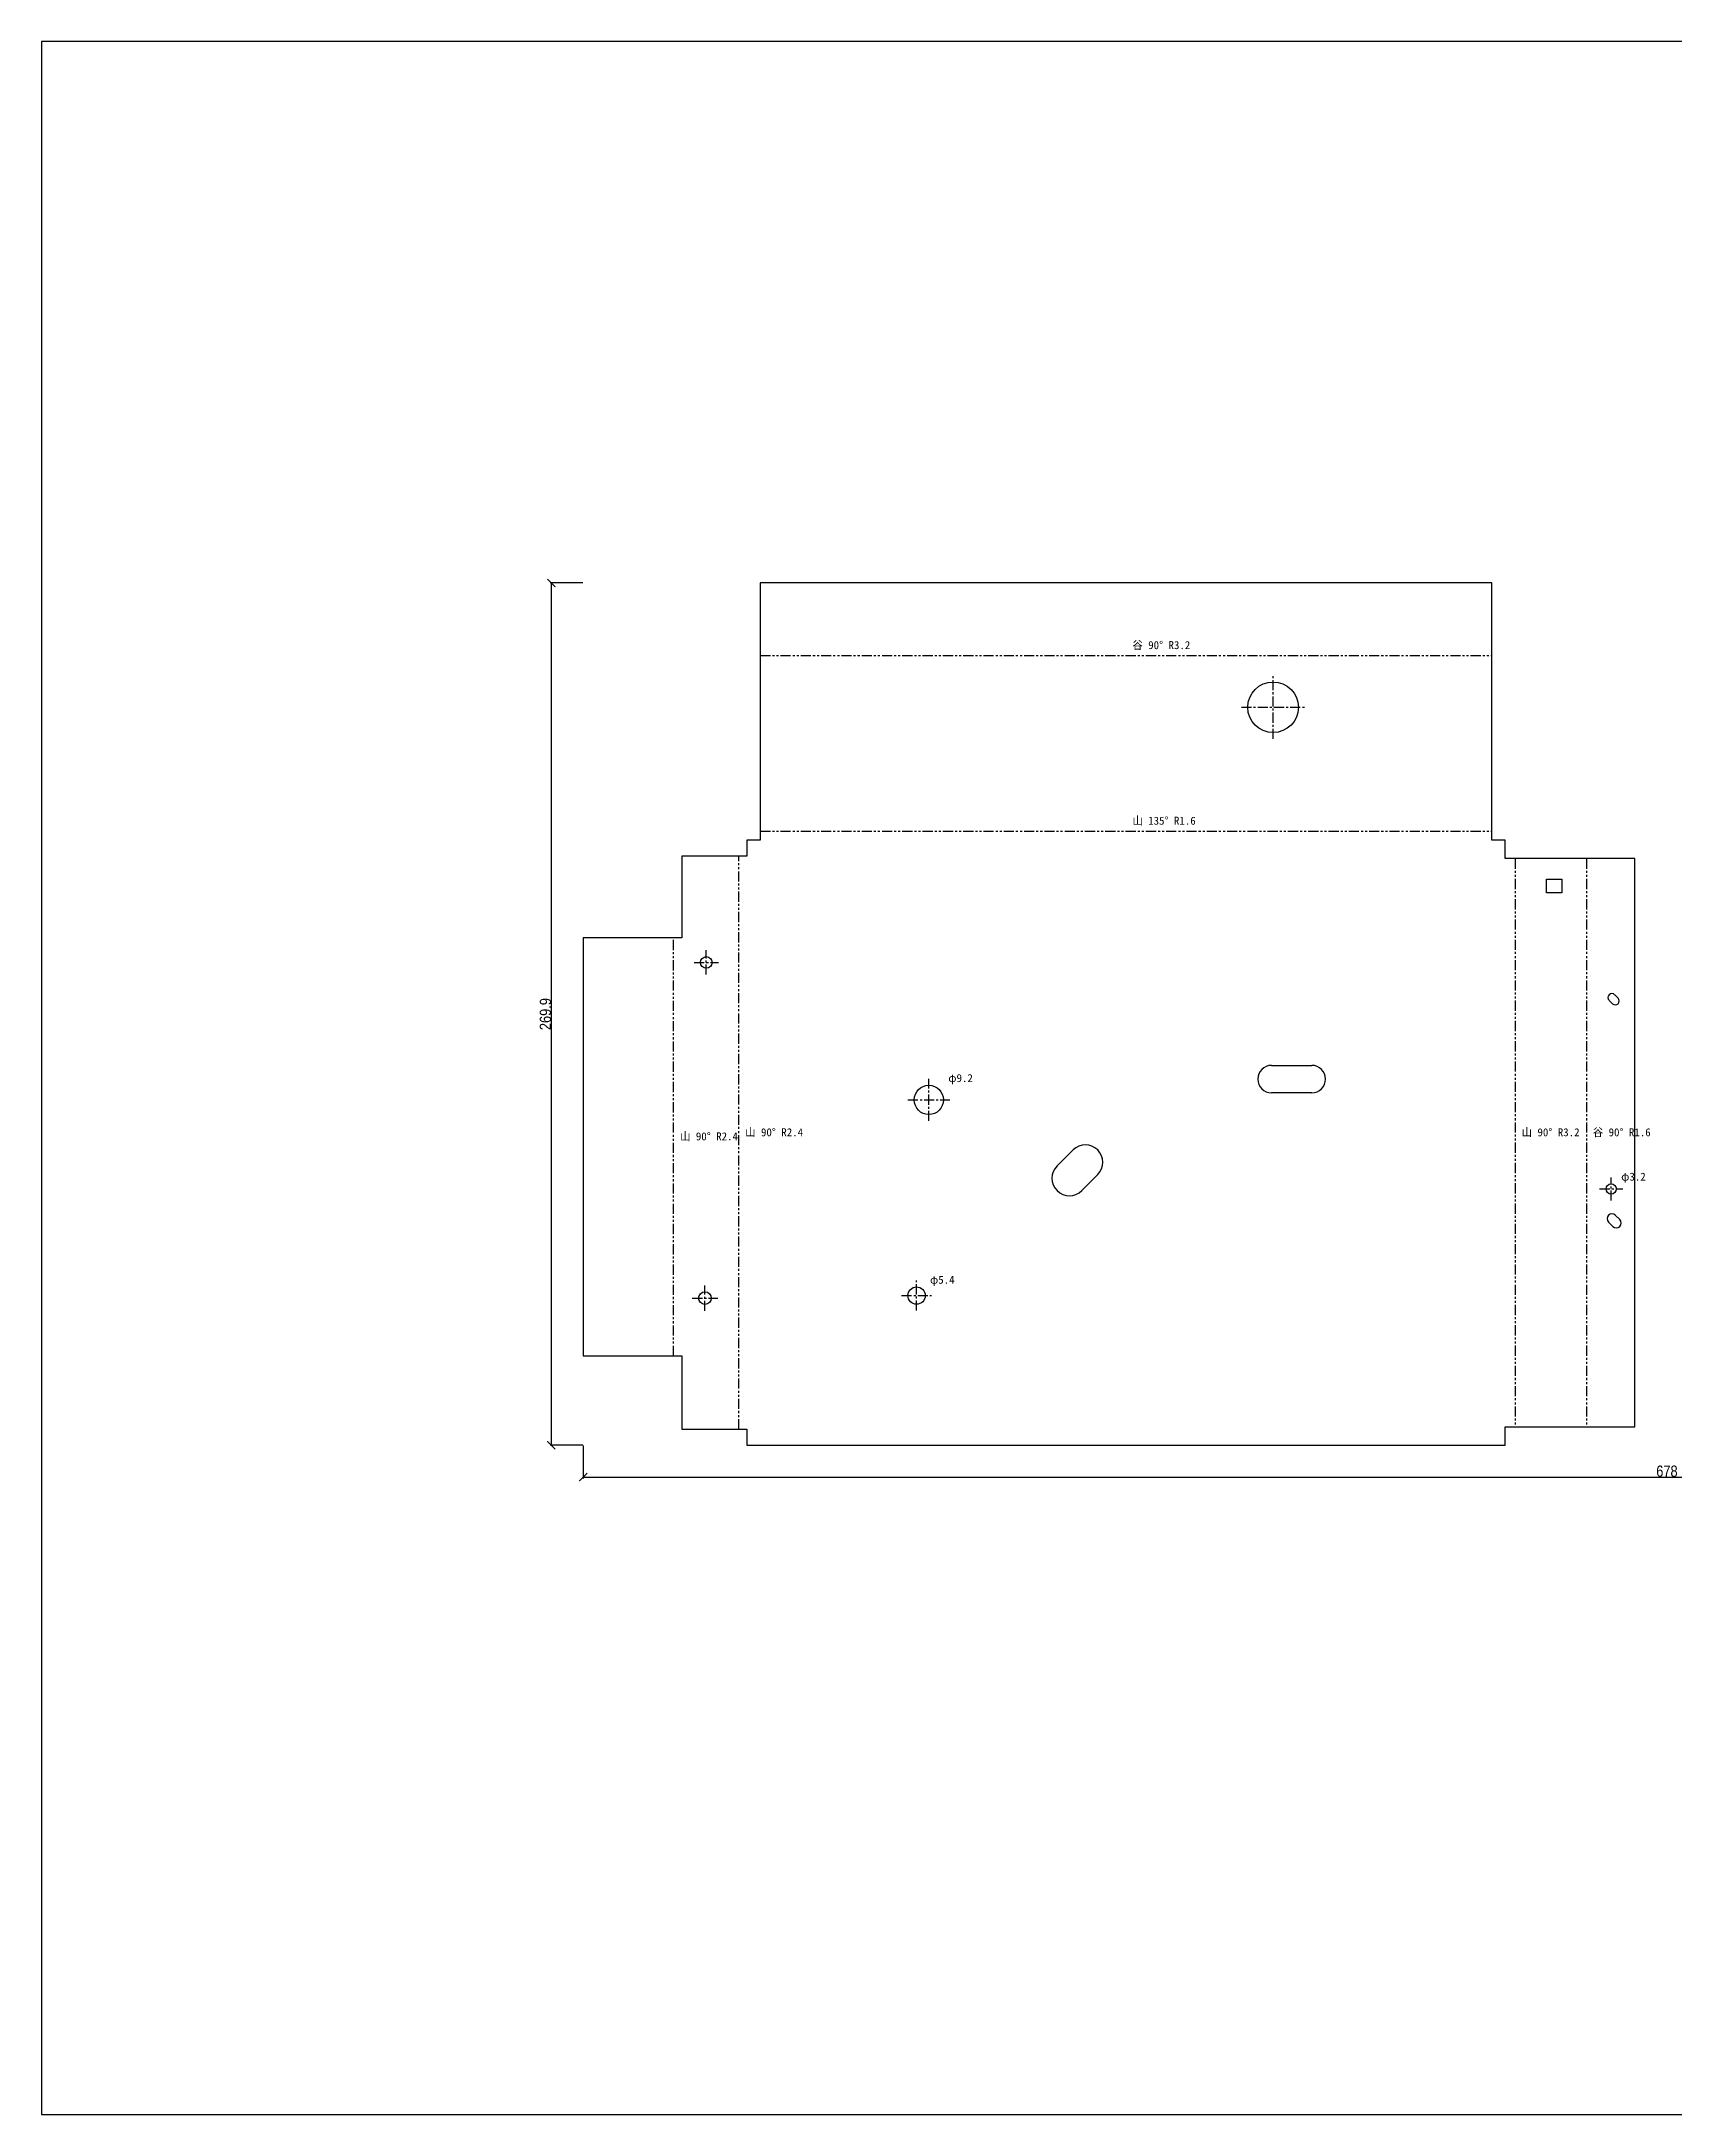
# Model space of a CAD drawing. Header units: millimetres. Extents: x -221 to 856, y -210 to 439.
# Drawn here: x -221 to 290, y -210 to 439 of the extents above; entities that cross this region are included whole.
import ezdxf

# ---------------------------------------------------------------- set-up
doc = ezdxf.new("R2010")
doc.units = ezdxf.units.MM
doc.linetypes.add('CENTER', pattern=[5.08, 3.175, -0.635, 0.635, -0.635])
doc.linetypes.add('PHANTOM', pattern=[6.35, 3.175, -0.635, 0.635, -0.635, 0.635, -0.635])
for name, color, linetype in [('中心線', 7, 'Continuous'), ('図枠', 7, 'Continuous'), ('外形', 7, 'Continuous'), ('寸法', 7, 'Continuous'), ('文字', 7, 'Continuous'), ('曲げ線', 7, 'Continuous')]:
    doc.layers.add(name, color=color, linetype=linetype)
doc.styles.add('OpenSansCondensed-Light', font='OpenSansCondensed-Light.ttf')
doc.dimstyles.new('EZDXF', dxfattribs={"dimtxt": 0.25, "dimasz": 0.175, "dimexe": 0.375, "dimexo": 0.125, "dimgap": 0.1, "dimtad": 1, "dimlfac": 100, "dimzin": 12, "dimdsep": 46, "dimtxsty": 'OpenSansCondensed-Light', "dimblk": 'ARCHTICK', "dimcen": 2.5, "dimazin": 3, "dimtfac": 0.5, "dimtmove": 2, "dimatfit": 3})

# ---------------------------------------------------------------- blocks, each defined once
blk = doc.blocks.new('_ARCHTICK')
at = {"color": 0, "linetype": 'BYBLOCK', "const_width": 0.15}
blk.add_lwpolyline([(-0.5, -0.5), (0.5, 0.5)], dxfattribs=at)

msp = doc.modelspace()

# ---------------------------------------------------------------- linework, layer by layer
at = {"layer": '中心線', "color": 1, "linetype": 'CENTER'}
for p, q in [((164.66, 221.06), (164.66, 240.89)), ((154.75, 230.97), (174.58, 230.97)), ((-16.47, 151.11), (-8.85, 151.11)), ((-12.66, 147.3), (-12.66, 154.92)), ((56.95, 101.51), (56.95, 114.66)), ((50.38, 108.09), (63.53, 108.09)), ((266.81, 80.2), (274.04, 80.2)), ((270.43, 76.58), (270.43, 83.81)), ((-17.07, 46.03), (-9.11, 46.03)), ((-13.09, 42.05), (-13.09, 50.01)), ((48.4, 46.83), (57.82, 46.83)), ((53.11, 42.12), (53.11, 51.54))]:
    msp.add_line(p, q, dxfattribs=at)
at = {"layer": '図枠'}
for p, q in [((856.38, 439.38), (-220.65, 439.38)), ((-220.65, 439.38), (-220.65, -209.5)), ((-220.65, -209.5), (856.38, -209.5))]:
    msp.add_line(p, q, dxfattribs=at)
at = {"layer": '外形'}
for p, q in [((233.07, 269.88), (4.2, 269.88)), ((4.2, 269.88), (4.2, 189.4)), ((233.07, 189.4), (233.07, 269.88)), ((4.2, 189.4), (0, 189.4)), ((0, 189.4), (0, 184.4)), ((237.27, 189.4), (233.07, 189.4)), ((237.27, 183.6), (237.27, 189.4)), ((0, 184.4), (-20.37, 184.4)), ((-20.37, 184.4), (-20.37, 158.86)), ((277.86, 183.6), (237.27, 183.6)), ((277.86, 5.8), (277.86, 183.6)), ((250.15, 177.15), (254.95, 177.15)), ((250.15, 172.91), (250.15, 177.15)), ((254.95, 177.15), (254.95, 172.91)), ((254.95, 172.91), (250.15, 172.91)), ((-20.37, 158.86), (-51.14, 158.86)), ((-51.14, 158.86), (-51.14, 27.98)), ((270.81, 138.2), (269.75, 139.25)), ((271.51, 141.01), (272.56, 139.95)), ((164.14, 118.9), (176.76, 118.9)), ((176.76, 110.33), (164.14, 110.33)), ((97.07, 87.41), (102.07, 92.42)), ((109.79, 84.7), (104.79, 79.69)), ((271.71, 72), (273.09, 70.63)), ((270.94, 68.48), (269.56, 69.85)), ((-51.14, 27.98), (-20.37, 27.98)), ((-20.37, 27.98), (-20.37, 5)), ((-20.37, 5), (0, 5)), ((0, 5), (0, 0)), ((0, 0), (237.27, 0)), ((237.27, 0), (237.27, 5.8)), ((237.27, 5.8), (277.86, 5.8))]:
    msp.add_line(p, q, dxfattribs=at)
for centre, radius in [((164.66, 230.97), 7.92), ((-12.66, 151.11), 1.81), ((56.95, 108.09), 4.58), ((270.43, 80.2), 1.61), ((-13.09, 46.03), 1.98), ((53.11, 46.83), 2.71)]:
    msp.add_circle(centre, radius, dxfattribs=at)
for centre, radius, start, end in [((270.63, 140.13), 1.24, 45, -135), ((271.68, 139.08), 1.24, -135, 45), ((164.14, 114.61), 4.29, 90, -90), ((176.76, 114.61), 4.29, -90, 90), ((105.93, 88.56), 5.46, -45, 135), ((100.93, 83.55), 5.46, 135, -45), ((270.64, 70.92), 1.52, 45, -135), ((272.01, 69.55), 1.52, -135, 45)]:
    msp.add_arc(centre, radius, start, end, dxfattribs=at)
at = {"layer": '曲げ線', "color": 4, "linetype": 'PHANTOM'}
for p, q in [((4.2, 247.19), (233.07, 247.19)), ((4.2, 192.22), (233.07, 192.22)), ((-2.51, 5), (-2.51, 184.4)), ((240.41, 183.6), (240.41, 5.8)), ((262.66, 183.6), (262.66, 5.8)), ((-22.88, 27.98), (-22.88, 158.86))]:
    msp.add_line(p, q, dxfattribs=at)

# ---------------------------------------------------------------- texts
at = {"layer": '文字'}
for s, p in [('谷 90° R3.2', (120.63, 249.19)), ('山 135° R1.6', (120.63, 194.22)), ('φ9.2', (63.03, 113.66)), ('山 90° R2.4', (-20.88, 95.42)), ('山 90° R2.4', (-0.51, 96.7)), ('山 90° R3.2', (242.41, 96.7)), ('谷 90° R1.6', (264.66, 96.7)), ('φ3.2', (273.54, 82.81)), ('φ5.4', (57.32, 50.54))]:
    msp.add_text(s, height=2.5, dxfattribs=at).set_placement(p)

# ---------------------------------------------------------------- dimensions: what is measured, and where the dimension line sits
at = {"layer": '寸法'}
msp.add_linear_dim(base=(-61.14, 0), p1=(-51.14, 0), p2=(-51.14, 269.88), angle=90, dimstyle='EZDXF', override={"dimtxt": 3.5, "dimasz": 2.5, "dimdec": 1, "dimlfac": 1}, dxfattribs=at).render()
msp.add_linear_dim(base=(-51.14, -10), p1=(-51.14, 0), p2=(626.87, 0), dimstyle='EZDXF', override={"dimtxt": 3.5, "dimasz": 2.5, "dimdec": 1, "dimlfac": 1}, dxfattribs=at).render()

doc.saveas('drawing.dxf')
